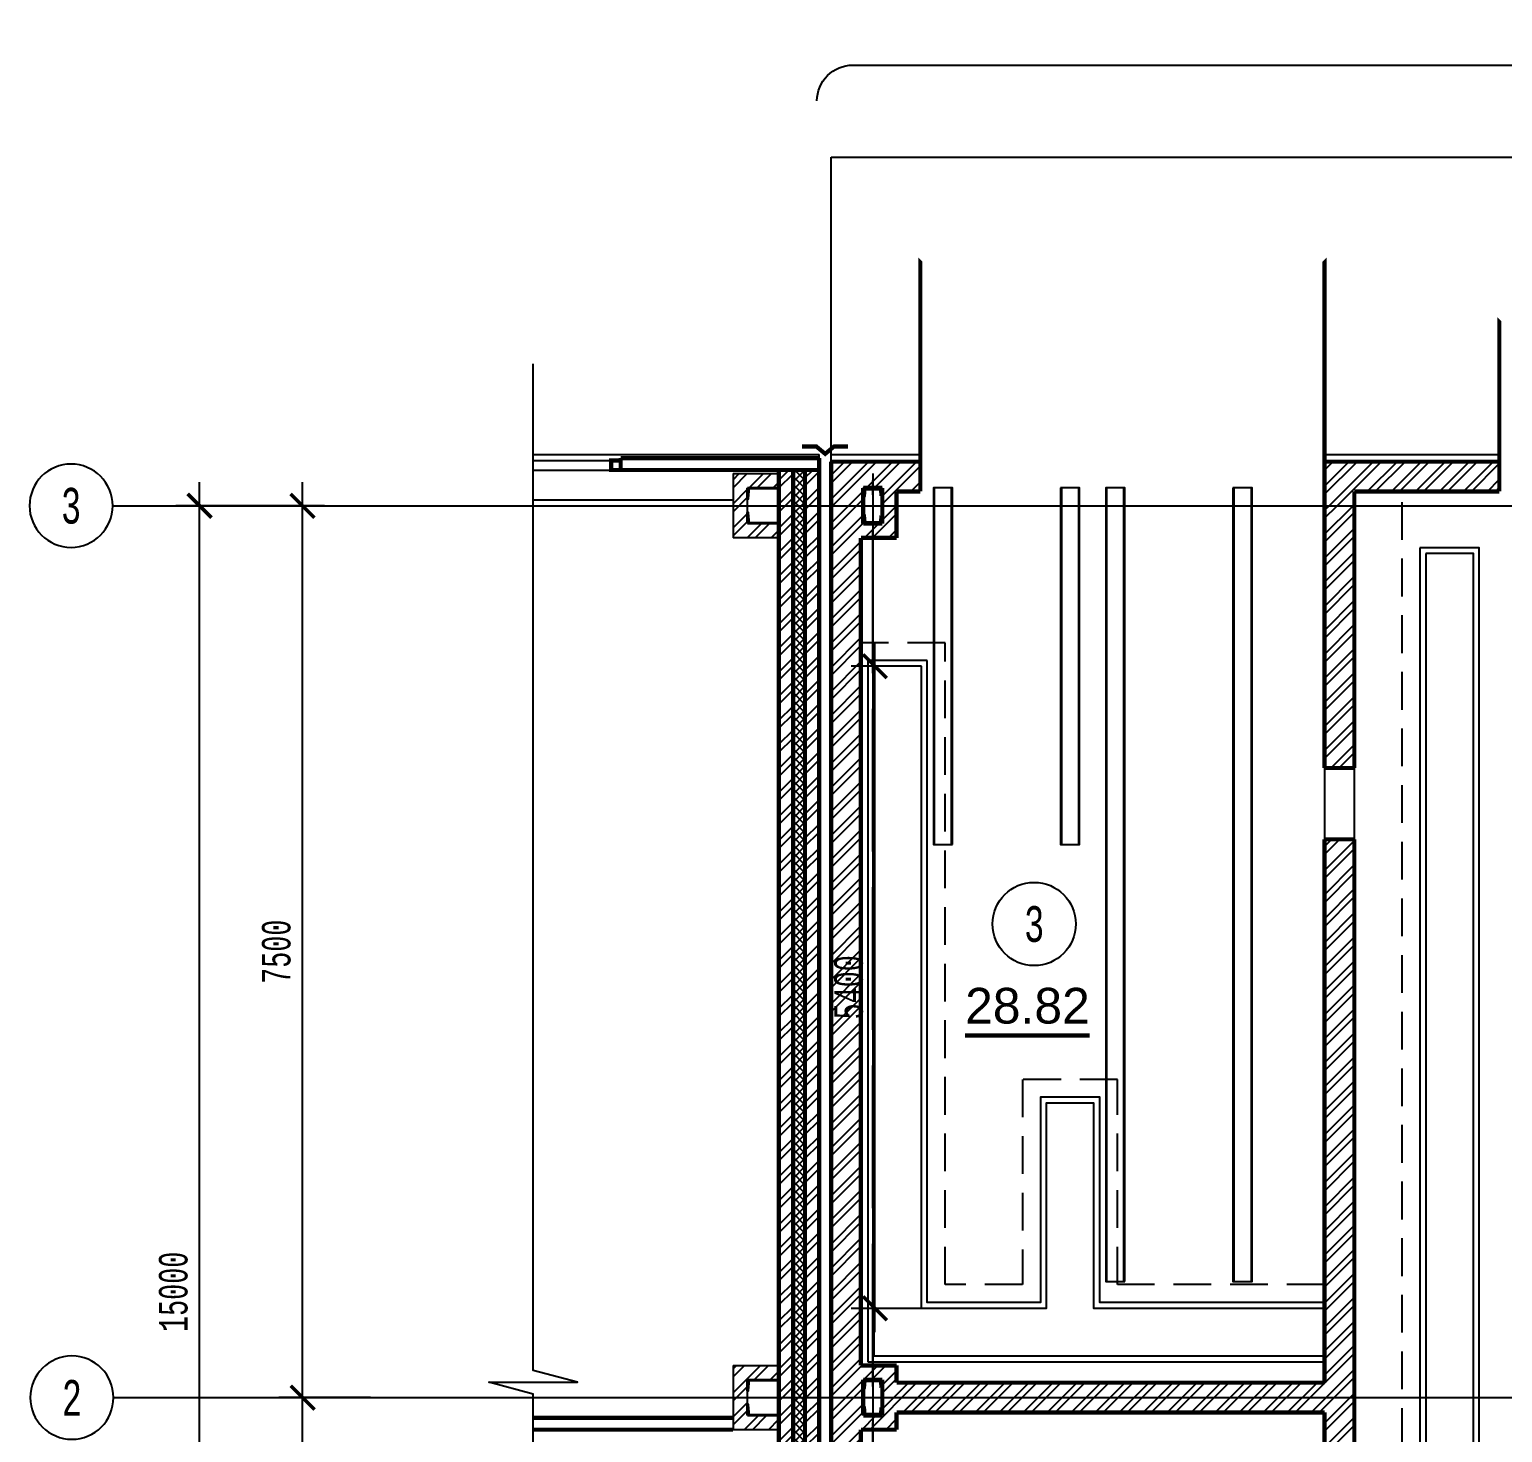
# Model space of a CAD drawing. Extents: x 419008 to 585152, y 366207 to 472224.
# Drawn here: x 421355 to 433745, y 416814 to 428613 of the extents above; entities that cross this region are included whole.
import ezdxf
from ezdxf.enums import TextEntityAlignment as Align

# ---------------------------------------------------------------- set-up
doc = ezdxf.new("R2010")
doc.units = 0
doc.header["$LTSCALE"] = 50
doc.header["$PDSIZE"] = -5
for name, pattern in [('ACAD_ISO04W100', [30, 24, -3, 0, -3]), ('CONTINOUS', [16, 16, -1e-13]), ('DASHED2', [9.525, 6.35, -3.175])]:
    doc.linetypes.add(name, pattern=pattern)
doc.layers.get('0').update_dxf_attribs({"linetype": 'CONTINUOUS'})
doc.layers.get('Defpoints').update_dxf_attribs({"linetype": 'CONTINUOUS'})
for name, color, linetype in [('AXIS', 40, 'CONTINUOUS'), ('BRICK', 2, 'CONTINUOUS'), ('COLON', 1, 'CONTINUOUS'), ('Door', 3, 'CONTINUOUS'), ('eq', 255, 'CONTINUOUS'), ('Glass', 4, 'CONTINUOUS'), ('S', 2, 'CONTINUOUS'), ('TEXT', 7, 'CONTINUOUS'), ('WALL', 5, 'CONTINUOUS')]:
    doc.layers.add(name, color=color, linetype=linetype)
doc.styles.add('ARIEL-17.5', font='arial.ttf', dxfattribs={"height": 300})
doc.styles.add('MONOTXT1', font='monotxt1', dxfattribs={"width": 0.65, "height": 300})
doc.styles.add('ST_2', font='monotxt.shx', dxfattribs={"width": 0.65, "height": 240})
doc.styles.get("Standard").update_dxf_attribs({"font": 'monotxt.shx', "width": 0.65, "height": 300})
doc.dimstyles.get("Standard").update_dxf_attribs({"dimtxt": 300, "dimasz": 300, "dimexe": 2, "dimexo": 2, "dimgap": 0.09, "dimtad": 1, "dimdec": 0, "dimzin": 0, "dimdsep": 46, "dimtxsty": 'Standard', "dimcen": 0.09, "dimadec": 0, "dimazin": 0, "dimtfac": 1, "dimtdec": 0, "dimtofl": 0, "dimtmove": 0, "dimatfit": 3, "dimfxl": 1, "dimtolj": 1, "dimtzin": 0, "dimarcsym": 0})
pattern_1 = [(45, (127074.04, 637847.7), (-101.02788, 101.02788), []), (45, (127141.39, 637847.7), (-101.02788, 101.02788), [])]
pattern_2 = [(45, (127074.04, 631400), (-33.6759605, 33.6759605), []), (135, (127074.04, 631400), (-33.6759605, -33.6759605), [])]

# ---------------------------------------------------------------- blocks, each defined once
blk = doc.blocks.new('_ARCHTICK')
at = {"color": 0, "linetype": 'ByBlock', "const_width": 0.15}
blk.add_lwpolyline([(-0.5, -0.5), (0.5, 0.5)], dxfattribs=at)
blk = doc.blocks.new('*D5')
at = {"layer": 'AXIS', "color": 174, "lineweight": -2, "transparency": 16777216}
for p, q in [((423652, 409407), (423652, 417307)), ((424222, 417107), (423452, 417107)), ((424222, 409607), (423452, 409607))]:
    blk.add_line(p, q, dxfattribs=at)
at = {"layer": 'Defpoints', "color": 0, "transparency": 16777216}
for p in [(423652, 417107), (424222, 417107), (424222, 409607)]:
    blk.add_point(p, dxfattribs=at)
at = {"layer": 'AXIS', "color": 174, "lineweight": -2, "transparency": 16777216, "xscale": 200, "yscale": 200, "zscale": 200}
for p, rotation in [((423652, 417107), 90), ((423652, 409607), 270)]:
    blk.add_blockref('_ARCHTICK', p, dxfattribs=dict(at, rotation=rotation))
at = {"layer": 'AXIS', "color": 174, "transparency": 16777216, "insert": (423432, 413357), "char_height": 240, "attachment_point": 5, "rotation": 90, "style": 'ST_2'}
blk.add_mtext('\\A1;7500', dxfattribs=at)
blk = doc.blocks.new('*D6')
at = {"layer": 'AXIS', "color": 174, "lineweight": -2, "transparency": 16777216}
for p, q in [((423652, 416907), (423652, 424807)), ((423837, 424607), (423452, 424607)), ((423837, 417107), (423452, 417107))]:
    blk.add_line(p, q, dxfattribs=at)
at = {"layer": 'Defpoints', "color": 0, "transparency": 16777216}
for p in [(423652, 424607), (423837, 424607), (423837, 417107)]:
    blk.add_point(p, dxfattribs=at)
at = {"layer": 'AXIS', "color": 174, "lineweight": -2, "transparency": 16777216, "xscale": 200, "yscale": 200, "zscale": 200}
for p, rotation in [((423652, 424607), 90), ((423652, 417107), 270)]:
    blk.add_blockref('_ARCHTICK', p, dxfattribs=dict(at, rotation=rotation))
at = {"layer": 'AXIS', "color": 174, "transparency": 16777216, "insert": (423432, 420857), "char_height": 240, "attachment_point": 5, "rotation": 90, "style": 'ST_2'}
blk.add_mtext('\\A1;7500', dxfattribs=at)
blk = doc.blocks.new('psw')
at = {"color": 7, "linetype": 'Continuous'}
blk.add_circle((0, -350), 350, dxfattribs=at)
at = {"color": 7, "linetype": 'Continuous', "style": 'MONOTXT1', "width": 0.65}
blk.add_attdef('99', text='', height=300, dxfattribs=at).set_placement((0, -350), align=Align.MIDDLE)
blk = doc.blocks.new('*D7')
at = {"layer": 'AXIS', "color": 174, "lineweight": -2, "transparency": 16777216}
for p, q in [((422786, 409407), (422786, 424807)), ((423452, 424607), (422586, 424607)), ((423452, 409607), (422586, 409607))]:
    blk.add_line(p, q, dxfattribs=at)
at = {"layer": 'Defpoints', "color": 0, "transparency": 16777216}
for p in [(422786, 424607), (423452, 424607), (423452, 409607)]:
    blk.add_point(p, dxfattribs=at)
at = {"layer": 'AXIS', "color": 174, "lineweight": -2, "transparency": 16777216, "xscale": 200, "yscale": 200, "zscale": 200}
for p, rotation in [((422786, 424607), 90), ((422786, 409607), 270)]:
    blk.add_blockref('_ARCHTICK', p, dxfattribs=dict(at, rotation=rotation))
at = {"layer": 'AXIS', "color": 174, "transparency": 16777216, "insert": (422566, 417997), "char_height": 240, "attachment_point": 5, "rotation": 90, "style": 'ST_2'}
blk.add_mtext('\\A1;15000', dxfattribs=at)
blk = doc.blocks.new('*D31')
at = {"color": 174, "linetype": 'CONTINOUS', "lineweight": -2, "transparency": 16777216}
for p, q in [((428466, 417658), (428466, 423458)), ((428857, 423258), (428266, 423258)), ((428857, 417858), (428266, 417858))]:
    blk.add_line(p, q, dxfattribs=at)
at = {"layer": 'Defpoints', "color": 0, "linetype": 'CONTINOUS', "transparency": 16777216}
for p in [(428466, 423258), (428857, 423258), (428857, 417858)]:
    blk.add_point(p, dxfattribs=at)
at = {"color": 174, "linetype": 'CONTINOUS', "lineweight": -2, "transparency": 16777216, "xscale": 200, "yscale": 200, "zscale": 200}
for p, rotation in [((428466, 423258), 90), ((428466, 417858), 270)]:
    blk.add_blockref('_ARCHTICK', p, dxfattribs=dict(at, rotation=rotation))
at = {"color": 174, "linetype": 'CONTINOUS', "transparency": 16777216, "insert": (428246, 420558), "char_height": 240, "attachment_point": 5, "rotation": 90, "style": 'ST_2'}
blk.add_mtext('\\A1;5400', dxfattribs=at)
blk = doc.blocks.new('psw1')
at = {"color": 7, "linetype": 'Continuous'}
blk.add_circle((-347, 1), 350, dxfattribs=at)
at = {"color": 7, "linetype": 'Continuous', "style": 'MONOTXT1', "width": 0.65}
blk.add_attdef('99', text='', height=300, dxfattribs=at).set_placement((-347, 1), align=Align.MIDDLE)

msp = doc.modelspace()

# ---------------------------------------------------------------- hatches: boundary and pattern name
at = {"layer": 'BRICK'}
h = msp.add_hatch(dxfattribs=at)
h.set_pattern_fill('ANSI32', color=256, scale=15, style=0)
h.set_pattern_definition([(45, (127074.03, 631400), (-101.02788, 101.02788), []), (45, (127141.39, 631400), (-101.02788, 101.02788), [])])
h.paths.add_polyline_path([(427777.8, 409607.5), (427662.8, 409607.5), (427662.8, 409457.5), (427657.8, 409457.5), (427657.8, 409307.5), (427777.8, 409307.5)])
h.paths.add_polyline_path([(427997.8, 409607.5), (427877.8, 409607.5), (427877.8, 409307.5), (427997.8, 409307.5)])
h.paths.add_polyline_path([(427777.8, 417107.5), (427662.8, 417107.5), (427662.8, 416957.5), (427657.8, 416957.5), (427657.8, 409757.5), (427662.8, 409757.5), (427662.8, 409607.5), (427777.8, 409607.5)])
h.paths.add_polyline_path([(427997.8, 417107.5), (427877.8, 417107.5), (427877.8, 409607.5), (427997.8, 409607.5)])
h.paths.add_polyline_path([(427777.8, 424607.5), (427662.8, 424607.5), (427662.8, 424457.5), (427657.8, 424457.5), (427657.8, 417257.5), (427662.8, 417257.5), (427662.8, 417107.5), (427777.8, 417107.5)])
h.paths.add_polyline_path([(427997.8, 424607.5), (427877.8, 424607.5), (427877.8, 417107.5), (427997.8, 417107.5)])
h.paths.add_polyline_path([(427777.8, 424907.5), (427657.8, 424907.5), (427657.8, 424757.5), (427662.8, 424757.5), (427662.8, 424607.5), (427777.8, 424607.5)])
h.paths.add_polyline_path([(427997.8, 424907.5), (427877.8, 424907.5), (427877.8, 424607.5), (427997.8, 424607.5)])
h = msp.add_hatch(dxfattribs=at)
h.set_pattern_fill('ANSI37', color=256, scale=15, style=0)
h.set_pattern_definition(pattern_2)
h.paths.add_polyline_path([(427877.8, 424907.5), (427777.8, 424907.5), (427777.8, 424607.5), (427877.8, 424607.5)])
h = msp.add_hatch(dxfattribs=at)
h.set_pattern_fill('ANSI32', color=256, scale=15, style=0)
h.paths.add_polyline_path([(428097.8, 424607.5), (428097.8, 424977.5), (428847.8, 424977.5), (428847.8, 424727.5), (428647.8, 424727.5), (428647.8, 424607.5), (428527.8, 424607.5), (428527.8, 424687.5), (428527.8, 424757.5), (428447.8, 424757.5), (428367.8, 424757.5), (428367.8, 424687.5), (428367.8, 424607.5)])
h = msp.add_hatch(dxfattribs=at)
h.set_pattern_fill('ANSI32', color=256, scale=15, style=0)
h.paths.add_polyline_path([(432497.8, 424607.5), (432497.8, 424727.5), (433717.8, 424727.5), (433717.8, 424977.5), (432247.8, 424977.5), (432247.8, 424607.5)])
h = msp.add_hatch(dxfattribs=at)
h.set_pattern_fill('ANSI32', color=256, scale=15, style=0)
h.paths.add_polyline_path([(428527.8, 424607.5), (428647.8, 424607.5), (428647.8, 424337.5), (428347.8, 424337.5), (428347.8, 417377.5), (428647.8, 417377.5), (428647.8, 417232.5), (432247.8, 417232.5), (432247.8, 421802.5), (432497.8, 421802.5), (432497.8, 412412.5), (432247.8, 412412.5), (432247.8, 416982.5), (428647.8, 416982.5), (428647.8, 416837.5), (428347.8, 416837.5), (428347.8, 412117.1), (428097.8, 412624), (428097.8, 424607.5), (428367.8, 424607.5), (428367.8, 424688.7, -0.3708214), (428367.8, 424693.3), (428367.8, 424757.5), (428527.8, 424757.5)])
h.paths.add_polyline_path([(428367.8, 424757.5), (428527.8, 424757.5), (428527.8, 424457.5), (428367.8, 424457.5)], flags=16)
h.paths.add_polyline_path([(428367.8, 417257.5), (428527.8, 417257.5), (428527.8, 416957.5), (428367.8, 416957.5)], flags=16)
h.paths.add_polyline_path([(428367.8, 417193.3, 0.3708214), (428367.8, 417188.7)], flags=16)
h.paths.add_polyline_path([(428367.8, 417021.7), (428367.8, 417026.3, 0.3708214)], flags=16)
h.paths.add_polyline_path([(432497.8, 422402.5), (432247.8, 422402.5), (432247.8, 424607.5), (432497.8, 424607.5)])
h.paths.add_polyline_path([(432497.8, 409607.5), (432247.8, 409607.5), (432247.8, 411812.5), (432497.8, 411812.5)])
h = msp.add_hatch(dxfattribs=at)
h.set_pattern_fill('ANSI37', color=256, scale=15, style=0)
h.set_pattern_definition(pattern_2)
h.paths.add_polyline_path([(427877.8, 424607.5), (427777.8, 424607.5), (427777.8, 417107.5), (427877.8, 417107.5)])
h.paths.add_polyline_path([(427877.8, 417107.5), (427777.8, 417107.5), (427777.8, 409607.5), (427877.8, 409607.5)])
h.paths.add_polyline_path([(427877.8, 409607.5), (427777.8, 409607.5), (427777.8, 409307.5), (427877.8, 409307.5)])
at = {"layer": 'COLON'}
h = msp.add_hatch(dxfattribs=at)
h.set_pattern_fill('ANSI32', color=256, scale=15, style=0)
h.set_pattern_definition(pattern_1)
h.paths.add_polyline_path([(427527.8, 424337.5), (427527.8, 424457.5), (427392.8, 424457.5), (427392.8, 424607.5), (427272.8, 424607.5), (427272.8, 424337.5)])
h.paths.add_polyline_path([(427392.8, 424607.5), (427392.8, 424757.5), (427527.8, 424757.5), (427527.8, 424877.5), (427272.8, 424877.5), (427272.8, 424607.5)])
h.paths.add_polyline_path([(427657.8, 424757.5), (427657.8, 424877.5), (427527.8, 424877.5), (427527.8, 424757.5)])
h.paths.add_polyline_path([(427657.8, 424337.5), (427657.8, 424457.5), (427527.8, 424457.5), (427527.8, 424337.5)])
h = msp.add_hatch(dxfattribs=at)
h.set_pattern_fill('ANSI32', color=256, scale=15, style=0)
h.set_pattern_definition(pattern_1)
h.paths.add_polyline_path([(427527.8, 416837.5), (427527.8, 416957.5), (427392.8, 416957.5), (427392.8, 417107.5), (427272.8, 417107.5), (427272.8, 416837.5)])
h.paths.add_polyline_path([(427392.8, 417107.5), (427392.8, 417257.5), (427527.8, 417257.5), (427527.8, 417377.5), (427272.8, 417377.5), (427272.8, 417107.5)])
h.paths.add_polyline_path([(427657.8, 417257.5), (427657.8, 417377.5), (427527.8, 417377.5), (427527.8, 417257.5)])
h.paths.add_polyline_path([(427657.8, 416837.5), (427657.8, 416957.5), (427527.8, 416957.5), (427527.8, 416837.5)])

# ---------------------------------------------------------------- linework, layer by layer
at = {"layer": 'AXIS', "linetype": 'Continuous'}
msp.add_line((428447.8, 424877.5), (428447.8, 405670.1), dxfattribs=at)
at = {"layer": 'AXIS', "linetype": 'ACAD_ISO04W100'}
msp.add_line((428447.8, 403698.6), (428447.8, 424819.5), dxfattribs=at)
msp.add_line((428447.8, 403698.6), (428447.8, 424819.5), dxfattribs=at)
at = {"layer": 'AXIS'}
for p, q in [((422061.8, 424607.5), (494425.8, 424607.5)), ((422061.8, 417107.5), (494432.7, 417107.5))]:
    msp.add_line(p, q, dxfattribs=at)
at = {"layer": 'BRICK'}
for p, q in [((432247.8, 422402.5), (432247.8, 421802.5)), ((432497.8, 422402.5), (432497.8, 421802.5))]:
    msp.add_line(p, q, dxfattribs=at)
at = {"layer": 'BRICK', "flags": 128}
msp.add_lwpolyline([(428097.8, 409237.5, 35, 35, 0), (428097.8, 424977.5, 0, 0, 0)], format="xyseb", dxfattribs=at)
at = {"layer": 'BRICK'}
for points in [[(428097.8, 424977.5, 35, 35, 0), (428847.8, 424977.5, 0, 0, 0)], [(428847.8, 424977.5, 35, 35, 0), (428847.8, 424727.5, 35, 35, 0)], [(432247.8, 424977.5, 35, 35, 0), (432247.8, 422402.5, 0, 0, 0)], [(432247.8, 424977.5, 35, 35, 0), (433717.8, 424977.5, 0, 0, 0)], [(433717.8, 424727.5, 35, 35, 0), (433717.8, 424977.5, 35, 35, 0)], [(428647.8, 424727.5, 35, 35, 0), (428647.8, 424337.5, 0, 0, 0)], [(428647.8, 424727.5, 35, 35, 0), (428847.8, 424727.5, 0, 0, 0)], [(432497.8, 424727.5, 35, 35, 0), (432497.8, 422402.5, 35, 35, 0)], [(432497.8, 424727.5, 35, 35, 0), (433717.8, 424727.5, 0, 0, 0)]]:
    msp.add_lwpolyline(points, format="xyseb", dxfattribs=at)
at = {"layer": 'BRICK', "const_width": 35, "flags": 128}
for points in [[(427657.8, 409307.5), (427657.8, 424907.5)], [(427777.8, 409307.5), (427777.8, 424907.5)], [(427877.8, 409307.5), (427877.8, 424907.5)], [(427997.8, 409307.5), (427997.8, 424907.5)], [(428347.8, 417377.5), (428347.8, 424337.5)], [(431478.7, 417232.5), (428647.8, 417232.5)], [(432247.8, 417232.5), (428647.8, 417232.5)], [(432247.8, 416982.5), (428647.8, 416982.5)], [(428347.8, 409877.5), (428347.8, 416837.5)]]:
    msp.add_lwpolyline(points, dxfattribs=at)
at = {"layer": 'BRICK', "const_width": 35}
for points in [[(427657.8, 424907.5), (427997.8, 424907.5)], [(428347.8, 424337.5), (428647.8, 424337.5)], [(432247.8, 422402.5), (432497.8, 422402.5)], [(432247.8, 421802.5), (432497.8, 421802.5)], [(432247.8, 421802.5), (432247.8, 417232.5)], [(432497.8, 421802.5), (432497.8, 412412.5)], [(428647.8, 417377.5), (428347.8, 417377.5)], [(428647.8, 417232.5), (428647.8, 417377.5)], [(428647.8, 416837.5), (428647.8, 416982.5)], [(432247.8, 416982.5), (432247.8, 412412.5)], [(428647.8, 416837.5), (428347.8, 416837.5)]]:
    msp.add_lwpolyline(points, dxfattribs=at)
at = {"layer": 'COLON'}
for p, q in [((427272.8, 424877.5), (427657.8, 424877.5)), ((427272.8, 424877.5), (427272.8, 424337.5)), ((427392.8, 424757.5), (427392.8, 424457.5)), ((427662.8, 424757.5), (427662.8, 424457.5)), ((428367.8, 424457.5), (428367.8, 424757.5)), ((428527.8, 424757.5), (428367.8, 424757.5)), ((428367.8, 424457.5), (428367.8, 424757.5)), ((428527.8, 424457.5), (428527.8, 424757.5)), ((428527.8, 424457.5), (428527.8, 424757.5)), ((427657.8, 424337.5), (427272.8, 424337.5)), ((427272.8, 417377.5), (427657.8, 417377.5)), ((427272.8, 417377.5), (427272.8, 416837.5)), ((427392.8, 417257.5), (427392.8, 416957.5)), ((427662.8, 417257.5), (427662.8, 416957.5)), ((428367.8, 416957.5), (428367.8, 417257.5)), ((428527.8, 417257.5), (428367.8, 417257.5)), ((428367.8, 416957.5), (428367.8, 417257.5)), ((428527.8, 416957.5), (428527.8, 417257.5)), ((428527.8, 416957.5), (428527.8, 417257.5)), ((427657.8, 416837.5), (427272.8, 416837.5))]:
    msp.add_line(p, q, dxfattribs=at)
for points, const_width in [([(427392.8, 424757.5), (427662.8, 424757.5)], 20), ([(427392.8, 424662.5), (427392.8, 424757.5)], 20), ([(427399.7, 424666.6), (427406.3, 424741.4)], 20), ([(427417.2, 424751.5), (427638.3, 424751.5)], 20), ([(427655.8, 424666.6), (427649.3, 424741.4)], 20), ([(427662.8, 424757.5), (427662.8, 424662.5)], 20), ([(428367.8, 424687.5), (428367.8, 424757.5)], 35), ([(428367.8, 424757.5), (428527.8, 424757.5)], 35), ([(428367.8, 424457.5), (428367.8, 424757.5)], 35), ([(428373.9, 424690.7), (428378.6, 424744.2)], 35), ([(428387.6, 424752.4), (428508, 424752.4)], 35), ([(428521.6, 424690.7), (428517, 424744.2)], 35), ([(428527.8, 424457.5), (428527.8, 424757.5)], 35), ([(428527.8, 424757.5), (428527.8, 424687.5)], 35), ([(427395.3, 424662.5), (427392.8, 424662.5)], 20), ([(427662.8, 424662.5), (427660.3, 424662.5)], 20), ([(428370.4, 424687.5), (428367.8, 424687.5)], 35), ([(428527.8, 424687.5), (428525.1, 424687.5)], 35), ([(427392.8, 424552.5), (427392.8, 424457.5)], 20), ([(427395.3, 424552.5), (427392.8, 424552.5)], 20), ([(427399.7, 424548.4), (427406.3, 424473.5)], 20), ([(427655.8, 424548.4), (427649.3, 424473.5)], 20), ([(427662.8, 424552.5), (427660.3, 424552.5)], 20), ([(427662.8, 424457.5), (427662.8, 424552.5)], 20), ([(428367.8, 424527.5), (428367.8, 424457.5)], 35), ([(428370.4, 424527.5), (428367.8, 424527.5)], 35), ([(428373.9, 424524.3), (428378.6, 424470.8)], 35), ([(428521.6, 424524.3), (428517, 424470.8)], 35), ([(428527.8, 424527.5), (428525.1, 424527.5)], 35), ([(428527.8, 424457.5), (428527.8, 424527.5)], 35), ([(427392.8, 424457.5), (427662.8, 424457.5)], 20), ([(427417.2, 424463.5), (427638.3, 424463.5)], 20), ([(428367.8, 424457.5), (428527.8, 424457.5)], 35), ([(428387.6, 424462.6), (428508, 424462.6)], 35), ([(427392.8, 417257.5), (427662.8, 417257.5)], 20), ([(427392.8, 417162.5), (427392.8, 417257.5)], 20), ([(427399.7, 417166.6), (427406.3, 417241.4)], 20), ([(427417.2, 417251.5), (427638.3, 417251.5)], 20), ([(427655.8, 417166.6), (427649.3, 417241.4)], 20), ([(427662.8, 417257.5), (427662.8, 417162.5)], 20), ([(428367.8, 417187.5), (428367.8, 417257.5)], 35), ([(428367.8, 417257.5), (428527.8, 417257.5)], 35), ([(428367.8, 416957.5), (428367.8, 417257.5)], 35), ([(428370.4, 417187.5), (428367.8, 417187.5)], 35), ([(428373.9, 417190.7), (428378.6, 417244.2)], 35), ([(428387.6, 417252.4), (428508, 417252.4)], 35), ([(428521.6, 417190.7), (428517, 417244.2)], 35), ([(428527.8, 417187.5), (428525.1, 417187.5)], 35), ([(428527.8, 416957.5), (428527.8, 417257.5)], 35), ([(428527.8, 417257.5), (428527.8, 417187.5)], 35), ([(427395.3, 417162.5), (427392.8, 417162.5)], 20), ([(427392.8, 417052.5), (427392.8, 416957.5)], 20), ([(427395.3, 417052.5), (427392.8, 417052.5)], 20), ([(427399.7, 417048.4), (427406.3, 416973.5)], 20), ([(427655.8, 417048.4), (427649.3, 416973.5)], 20), ([(427662.8, 417162.5), (427660.3, 417162.5)], 20), ([(427662.8, 417052.5), (427660.3, 417052.5)], 20), ([(427662.8, 416957.5), (427662.8, 417052.5)], 20), ([(427392.8, 416957.5), (427662.8, 416957.5)], 20), ([(427417.2, 416963.5), (427638.3, 416963.5)], 20), ([(428367.8, 417027.5), (428367.8, 416957.5)], 35), ([(428370.4, 417027.5), (428367.8, 417027.5)], 35), ([(428367.8, 416957.5), (428527.8, 416957.5)], 35), ([(428373.9, 417024.3), (428378.6, 416970.8)], 35), ([(428387.6, 416962.6), (428508, 416962.6)], 35), ([(428521.6, 417024.3), (428517, 416970.8)], 35), ([(428527.8, 417027.5), (428525.1, 417027.5)], 35), ([(428527.8, 416957.5), (428527.8, 417027.5)], 35)]:
    msp.add_lwpolyline(points, dxfattribs=dict(at, const_width=const_width))
for points, const_width in [([(427417.2, 424751.5, 0.3888787), (427406.3, 424741.4)], 20), ([(427649.3, 424741.4, 0.3888787), (427638.3, 424751.5)], 20), ([(427395.3, 424662.5, 0.3888787), (427399.7, 424666.6)], 20), ([(427655.8, 424666.6, 0.3888787), (427660.3, 424662.5)], 20), ([(428370.4, 424687.5, 0.3888787), (428373.9, 424690.7)], 35), ([(427395.3, 424552.5, -0.3888787), (427399.7, 424548.4)], 20), ([(427655.8, 424548.4, -0.3888787), (427660.3, 424552.5)], 20), ([(428370.4, 424527.5, -0.3888787), (428373.9, 424524.3)], 35), ([(428387.6, 424462.6, -0.3888787), (428378.6, 424470.8)], 35), ([(428517, 424470.8, -0.3888787), (428508, 424462.6)], 35), ([(427417.2, 424463.5, -0.3888787), (427406.3, 424473.5)], 20), ([(427649.3, 424473.5, -0.3888787), (427638.3, 424463.5)], 20), ([(427395.3, 417162.5, 0.3888787), (427399.7, 417166.6)], 20), ([(427417.2, 417251.5, 0.3888787), (427406.3, 417241.4)], 20), ([(427649.3, 417241.4, 0.3888787), (427638.3, 417251.5)], 20), ([(427655.8, 417166.6, 0.3888787), (427660.3, 417162.5)], 20), ([(428370.4, 417187.5, 0.3888787), (428373.9, 417190.7)], 35), ([(427395.3, 417052.5, -0.3888787), (427399.7, 417048.4)], 20), ([(427655.8, 417048.4, -0.3888787), (427660.3, 417052.5)], 20), ([(427417.2, 416963.5, -0.3888787), (427406.3, 416973.5)], 20), ([(427649.3, 416973.5, -0.3888787), (427638.3, 416963.5)], 20), ([(428370.4, 417027.5, -0.3888787), (428373.9, 417024.3)], 35), ([(428387.6, 416962.6, -0.3888787), (428378.6, 416970.8)], 35), ([(428517, 416970.8, -0.3888787), (428508, 416962.6)], 35)]:
    msp.add_lwpolyline(points, format="xyb", dxfattribs=dict(at, const_width=const_width))
at = {"layer": 'Door'}
for points in [[(428847.8, 424977.5, 35, 35, 0), (428847.8, 426677.5, 0, 0, 0), (430547.8, 424977.5, 0, 0, 0), (432247.8, 426677.5, 35, 35, 0), (432247.8, 424977.5, 35, 35, 0)], [(433717.8, 424977.5, 35, 35, 0), (433717.8, 426177.5, 0, 0, 0), (434917.8, 424977.5, 0, 0, 0)]]:
    msp.add_lwpolyline(points, format="xyseb", dxfattribs=at)
at = {"layer": 'eq', "ltscale": 350}
for points in [[(429117.8, 421758.1), (429117.8, 424757.5), (428957.8, 424757.5), (428957.8, 421758.1)], [(430027.8, 424757.5), (430027.8, 421758.1), (430187.8, 421758.1), (430187.8, 424757.5)], [(430567.8, 418083.1), (430567.8, 424757.5), (430407.8, 424757.5), (430407.8, 418083.1)], [(431477.8, 424757.5), (431477.8, 418083.1), (431637.8, 418083.1), (431637.8, 424757.5)]]:
    msp.add_lwpolyline(points, close=True, dxfattribs=at)
for points in [[(428966.2, 421758.1), (428966.2, 424757.5)], [(429109.4, 421758.1), (429109.4, 424757.5)], [(430036.2, 424757.5), (430036.2, 421758.1)], [(430179.4, 424757.5), (430179.4, 421758.1)], [(430416.2, 418083.1), (430416.2, 424757.5)], [(430559.4, 418083.1), (430559.4, 424757.5)], [(431486.2, 424757.5), (431486.2, 418083.1)], [(431629.4, 424757.5), (431629.4, 418083.1)]]:
    msp.add_lwpolyline(points, dxfattribs=at)
at = {"layer": 'Glass', "flags": 128}
for points in [[(425591.9, 424987.4), (426327.8, 424987.4)], [(425591.9, 424907.5), (426327.8, 424907.5)]]:
    msp.add_lwpolyline(points, dxfattribs=at)
at = {"layer": 'Glass', "linetype": 'Continuous', "const_width": 35, "flags": 128}
msp.add_lwpolyline([(426247.8, 424987.4), (426327.8, 424987.4), (426327.8, 424907.4), (426247.8, 424907.4)], close=True, dxfattribs=at)
at = {"layer": 'S', "const_width": 35}
msp.add_lwpolyline([(429224.6, 420153), (430273.4, 420153)], dxfattribs=at)
at = {"layer": 'TEXT', "linetype": 'Continuous'}
msp.add_lwpolyline([(427978.9, 428012.5), (427978.9, 428012.5, -0.4142136), (428278.9, 428312.5), (441271.1, 428312.5, 0.4142136), (441571.1, 428612.5), (441571.1, 428612.5), (441571.1, 428612.5, 0.4142136), (441871.1, 428312.5), (452829.7, 428312.5, -0.4142136), (453129.7, 428012.5), (453129.7, 428012.5)], format="xyb", dxfattribs=at)
at = {"layer": 'WALL'}
for p, q in [((428097.8, 427537.5), (453347.8, 427537.5)), ((428097.8, 424977.5), (428097.8, 427537.5)), ((425591.9, 425037.5), (427997.8, 425037.5)), ((427997.8, 425007.5), (427997.8, 425037.5)), ((428097.8, 425037.5), (428847.8, 425037.5)), ((428847.8, 424977.5), (428847.8, 425037.5)), ((432247.8, 425037.5), (433717.8, 425037.5)), ((432247.8, 424977.5), (432247.8, 425037.5)), ((433717.8, 424977.5), (433717.8, 425037.5)), ((425591.9, 424657.5), (427272.8, 424657.5))]:
    msp.add_line(p, q, dxfattribs=at)
msp.add_lwpolyline([(425591.9, 408671.2), (425591.9, 417136), (425218.7, 417236), (425965.1, 417236), (425591.9, 417336), (425591.9, 425800.8)], dxfattribs=at)
msp.add_lwpolyline([(428238.6, 425106.1, 35, 35, 0), (428122.7, 425106.1, 35, 35, 0), (428047.8, 425043.9, 35, 35, 0), (427972.9, 425106.1, 35, 35, 0), (427852.3, 425106.1, 0, 0, 0)], format="xyseb", dxfattribs=at)
at = {"layer": 'WALL', "const_width": 35}
for points in [[(427997.8, 425007.5), (426327.8, 425007.5)], [(426327.8, 425007.5), (426327.8, 424907.5)], [(427997.8, 425007.5), (427997.8, 424907.5)], [(427997.8, 424907.5), (426327.8, 424907.5)], [(425591.9, 416937.5), (427272.8, 416937.5)], [(425591.9, 416837.5), (427272.8, 416837.5)]]:
    msp.add_lwpolyline(points, dxfattribs=at)
at = {"layer": 'WALL', "linetype": 'DASHED2'}
for points in [[(432899.8, 409557.5), (432899.8, 424657.5)], [(429056.8, 423455.8), (428347.8, 423455.8)], [(432247.8, 418057.8), (430507.7, 418057.8), (430507.7, 419782.9), (429707.8, 419782.9), (429707.8, 418057.8), (429056.8, 418057.8), (429056.8, 423455.8)]]:
    msp.add_lwpolyline(points, dxfattribs=at)
at = {"layer": 'WALL', "linetype": 'Continuous'}
for points in [[(433049.8, 424254.5), (433049.8, 409959.5), (433549.8, 409959.5), (433549.8, 424254.5)], [(433099.8, 424204.5), (433099.8, 410007.5), (433499.8, 410007.5), (433499.8, 424204.5)]]:
    msp.add_lwpolyline(points, close=True, dxfattribs=at)
for points in [[(428906.8, 423305.8), (428407.8, 423305.8)], [(428407.8, 423305.8), (428407.8, 417407.8)], [(428856.8, 423257.8), (428457.8, 423257.8)], [(428457.8, 423257.8), (428457.8, 417457.8), (432247.8, 417457.8)], [(432247.8, 417857.8), (430307.7, 417857.8), (430307.7, 419582.9), (429907.8, 419582.9), (429907.8, 417857.8), (428856.8, 417857.8), (428856.8, 423257.8)], [(432247.8, 417907.8), (430357.7, 417907.8), (430357.7, 419632.9), (429857.8, 419632.9), (429857.8, 417907.8), (428906.8, 417907.8), (428906.8, 423305.8)], [(428407.8, 417407.8), (430447.6, 417407.8), (432247.8, 417407.8)]]:
    msp.add_lwpolyline(points, dxfattribs=at)
at = {"layer": 'WALL', "linetype": 'Continuous', "const_width": 35}
msp.add_lwpolyline([(432247.8, 417907.8), (432247.8, 417407.8)], dxfattribs=at)

# ---------------------------------------------------------------- block references
at = {"layer": 'AXIS'}
ref = msp.add_blockref('psw', (421704.9, 424257.5), dxfattribs=dict(at, xscale=-1, rotation=180))
ref.add_attrib('99', '3', dxfattribs={"layer": '0', "color": 7, "linetype": 'Continuous', "height": 300, "style": 'MONOTXT1', "width": 0.65}).set_placement((421704.9, 424607.5), align=Align.MIDDLE)
at = {"layer": 'AXIS', "linetype": 'Continuous'}
msp.add_blockref('psw1', (430152.5, 421089.2), dxfattribs=at).add_auto_attribs({'99': '3'})
at = {"layer": 'AXIS'}
ref = msp.add_blockref('psw', (421711.8, 416757.5), dxfattribs=dict(at, xscale=-1, rotation=180))
ref.add_attrib('99', '2', dxfattribs={"layer": '0', "color": 7, "linetype": 'Continuous', "height": 300, "style": 'MONOTXT1', "width": 0.65}).set_placement((421711.8, 417107.5), align=Align.MIDDLE)

# ---------------------------------------------------------------- texts
at = {"layer": 'S', "style": 'ARIEL-17.5'}
msp.add_text('28.82', height=300, dxfattribs=at).set_placement((429749, 420253), align=Align.CENTER)

# ---------------------------------------------------------------- dimensions: what is measured, and where the dimension line sits
at = {"linetype": 'CONTINOUS'}
dim = msp.add_linear_dim(base=(428466.4, 423257.8), p1=(428856.8, 417857.8), p2=(428856.8, 423257.8), angle=270, dimstyle='Standard', override={"dimscale": 100, "dimtxt": 225, "dimasz": 2, "dimexo": 0, "dimgap": 1, "dimtxsty": 'ST_2', "dimblk1": 'ARCHTICK', "dimblk2": 'ARCHTICK', "dimsah": 1, "dimcen": 3, "dimdle": 2, "dimclrd": 174, "dimclre": 174, "dimclrt": 174, "dimadec": 2, "dimtix": 1, "dimtofl": 1, "dimtmove": 2, "dimldrblk": 'ARCHTICK'}, dxfattribs=at)
dim.commit()
dim.dimension.update_dxf_attribs({"geometry": '*D31', "text_midpoint": (428246.4, 420557.8)})
at = {"layer": 'AXIS'}
dim = msp.add_linear_dim(base=(422785.6, 424607.5), p1=(423452.1, 409607.5), p2=(423452.1, 424607.5), angle=90, dimstyle='Standard', override={"dimscale": 100, "dimtxt": 225, "dimasz": 2, "dimexo": 0, "dimgap": 1, "dimtxsty": 'ST_2', "dimblk1": 'ARCHTICK', "dimblk2": 'ARCHTICK', "dimsah": 1, "dimcen": 3, "dimdle": 2, "dimclrd": 174, "dimclre": 174, "dimclrt": 174, "dimadec": 2, "dimtix": 1, "dimtofl": 1, "dimtmove": 2, "dimldrblk": 'ARCHTICK'}, dxfattribs=at)
dim.commit()
dim.dimension.update_dxf_attribs({"geometry": '*D7', "text_midpoint": (422565.6, 417996.6), "dimtype": 160})
for base, p1, p2, picture, middle in [((423652.1, 424607.5), (423837, 417107.5), (423837, 424607.5), '*D6', (423432.1, 420857.5)), ((423652.1, 417107.5), (424221.8, 409607.5), (424221.8, 417107.5), '*D5', (423432.1, 413357.5))]:
    dim = msp.add_linear_dim(base=base, p1=p1, p2=p2, angle=90, dimstyle='Standard', override={"dimscale": 100, "dimtxt": 225, "dimasz": 2, "dimexo": 0, "dimgap": 1, "dimtxsty": 'ST_2', "dimblk1": 'ARCHTICK', "dimblk2": 'ARCHTICK', "dimsah": 1, "dimcen": 3, "dimdle": 2, "dimclrd": 174, "dimclre": 174, "dimclrt": 174, "dimadec": 2, "dimtix": 1, "dimtofl": 1, "dimtmove": 2, "dimldrblk": 'ARCHTICK'}, dxfattribs=at)
    dim.commit()
    dim.dimension.update_dxf_attribs({"geometry": picture, "text_midpoint": middle})

doc.saveas('drawing.dxf')
